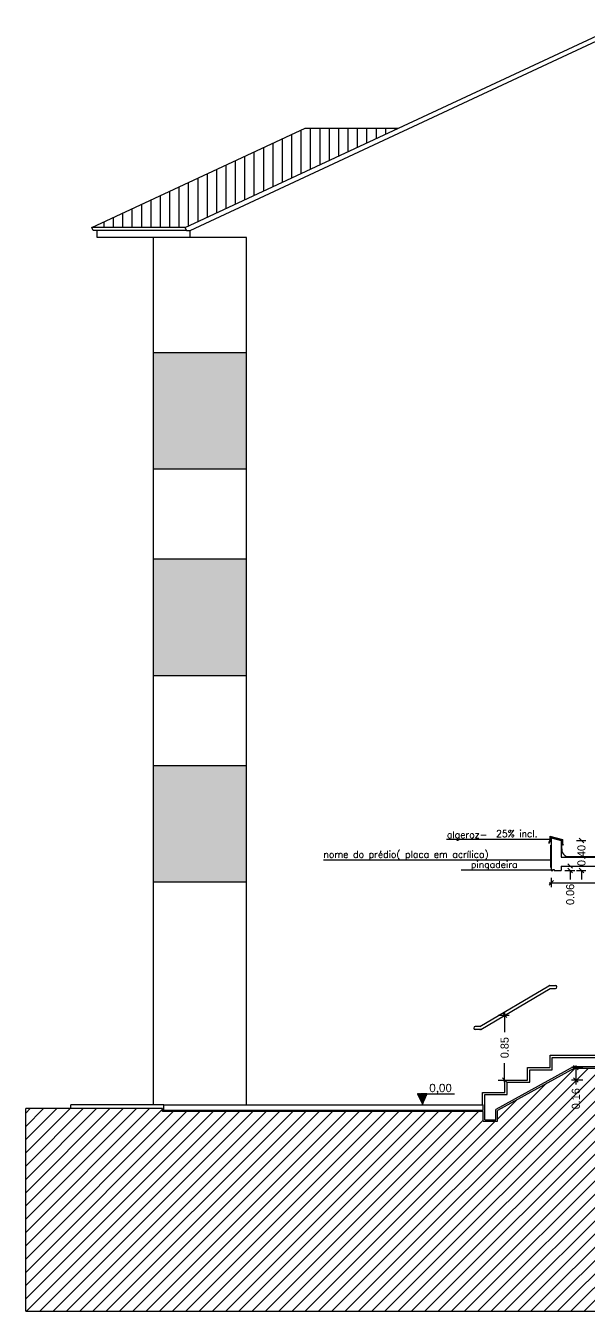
# Model space of a CAD drawing. Extents: x -18 to 75.6, y 22.6 to 43.7.
# Drawn here: x -18.04 to -10.55, y 23.31 to 40.43 of the extents above; entities that cross this region are included whole.
import ezdxf
from ezdxf.enums import TextEntityAlignment as Align

# ---------------------------------------------------------------- set-up
doc = ezdxf.new("R2010")
doc.units = 0
doc.header["$LTSCALE"] = 2
doc.layers.get('0').update_dxf_attribs({"linetype": 'CONTINUOUS'})
doc.layers.get('DEFPOINTS').update_dxf_attribs({"linetype": 'CONTINUOUS'})
for name, color, linetype in [('CONCRETO', 5, 'CONTINUOUS'), ('COTAS', 244, 'CONTINUOUS'), ('EQUIPAMENTOS', 1, 'CONTINUOUS'), ('LAJE', 1, 'CONTINUOUS'), ('PAREDE', 7, 'CONTINUOUS'), ('PAREDES', 7, 'CONTINUOUS'), ('PISO', 30, 'CONTINUOUS'), ('TELHADO', 30, 'CONTINUOUS'), ('TERRENOEMCORTE', 244, 'CONTINUOUS'), ('TEXTO', 1, 'CONTINUOUS'), ('VISTA', 244, 'CONTINUOUS')]:
    doc.layers.add(name, color=color, linetype=linetype)
doc.styles.add('ROMANC', font='ROMANC.SHX')
doc.dimstyles.get("Standard").update_dxf_attribs({"dimtxt": 0.18, "dimasz": 0.18, "dimexe": 0.18, "dimexo": 0.0625, "dimgap": 0.09, "dimtad": 0, "dimtih": 1, "dimtoh": 1, "dimdec": 4, "dimzin": 0, "dimtxsty": 'STANDARD', "dimcen": 0.09, "dimazin": 3, "dimtfac": 1, "dimtdec": 4, "dimtofl": 0, "dimtmove": 0, "dimatfit": 3, "dimtolj": 1, "dimtzin": 0})

# ---------------------------------------------------------------- blocks, each defined once
blk = doc.blocks.new('*X47')
at = {"color": 0, "ltscale": 0.2}
for p, q in [((65.911, 23.308), (69.151, 26.548)), ((66.088, 23.308), (69.328, 26.548)), ((66.264, 23.308), (69.504, 26.548)), ((66.441, 23.308), (69.681, 26.548)), ((66.618, 23.308), (69.858, 26.548)), ((66.795, 23.308), (70.035, 26.548)), ((66.971, 23.308), (70.211, 26.548)), ((67.148, 23.308), (70.388, 26.548)), ((67.325, 23.308), (70.565, 26.548)), ((67.502, 23.308), (70.742, 26.548)), ((68.032, 23.308), (71.312, 26.588)), ((68.209, 23.308), (71.489, 26.588)), ((68.386, 23.308), (71.666, 26.588)), ((68.562, 23.308), (71.842, 26.588)), ((68.739, 23.308), (72.019, 26.588)), ((68.916, 23.308), (72.196, 26.588)), ((69.093, 23.308), (72.373, 26.588)), ((69.269, 23.308), (72.549, 26.588)), ((69.446, 23.308), (72.726, 26.588)), ((69.623, 23.308), (72.903, 26.588)), ((71.053, 26.505), (71.135, 26.588)), ((73.689, 23.308), (76.969, 26.588)), ((73.866, 23.308), (77.146, 26.588)), ((74.042, 23.308), (77.322, 26.588)), ((74.219, 23.308), (77.499, 26.588)), ((74.396, 23.308), (77.676, 26.588)), ((74.573, 23.308), (77.853, 26.588)), ((74.75, 23.308), (78.03, 26.588)), ((74.926, 23.308), (78.206, 26.588)), ((76.533, 26.505), (76.615, 26.588)), ((76.533, 26.329), (76.792, 26.588)), ((67.678, 23.308), (70.813, 26.442)), ((67.855, 23.308), (70.945, 26.398)), ((69.8, 23.308), (72.963, 26.471)), ((75.103, 23.308), (78.293, 26.498)), ((65.734, 23.308), (68.771, 26.345)), ((69.977, 23.308), (72.963, 26.294)), ((75.28, 23.308), (78.293, 26.321)), ((68.115, 25.866), (68.378, 26.129)), ((70.153, 23.308), (73.033, 26.188)), ((70.33, 23.308), (73.21, 26.188)), ((70.507, 23.308), (73.387, 26.188)), ((70.684, 23.308), (73.564, 26.188)), ((70.86, 23.308), (73.74, 26.188)), ((71.037, 23.308), (73.917, 26.188)), ((71.214, 23.308), (74.094, 26.188)), ((71.391, 23.308), (74.271, 26.188)), ((71.568, 23.308), (74.448, 26.188)), ((71.744, 23.308), (74.624, 26.188)), ((71.921, 23.308), (74.801, 26.188)), ((72.098, 23.308), (74.978, 26.188)), ((72.275, 23.308), (75.155, 26.188)), ((72.451, 23.308), (75.331, 26.188)), ((72.628, 23.308), (75.508, 26.188)), ((72.805, 23.308), (75.685, 26.188)), ((72.982, 23.308), (75.862, 26.188)), ((73.159, 23.308), (76.039, 26.188)), ((73.335, 23.308), (76.215, 26.188)), ((73.512, 23.308), (76.392, 26.188)), ((75.457, 23.308), (78.293, 26.144)), ((61.833, 24.357), (63.484, 26.008)), ((61.833, 24.533), (63.307, 26.008)), ((61.833, 24.71), (63.131, 26.008)), ((61.833, 24.887), (62.954, 26.008)), ((61.833, 25.064), (62.777, 26.008)), ((61.833, 25.24), (62.6, 26.008)), ((61.833, 25.417), (62.424, 26.008)), ((61.833, 25.594), (62.247, 26.008)), ((61.833, 25.771), (62.07, 26.008)), ((61.833, 25.948), (61.893, 26.008)), ((61.833, 24.18), (63.653, 26)), ((61.833, 23.473), (64.328, 25.968)), ((61.833, 23.649), (64.151, 25.968)), ((61.833, 23.826), (63.975, 25.968)), ((61.833, 24.003), (63.798, 25.968)), ((61.845, 23.308), (64.505, 25.968)), ((62.022, 23.308), (64.682, 25.968)), ((62.198, 23.308), (64.858, 25.968)), ((62.375, 23.308), (65.035, 25.968)), ((62.552, 23.308), (65.212, 25.968)), ((62.729, 23.308), (65.389, 25.968)), ((62.906, 23.308), (65.566, 25.968)), ((63.082, 23.308), (65.742, 25.968)), ((63.259, 23.308), (65.919, 25.968)), ((63.436, 23.308), (66.096, 25.968)), ((63.613, 23.308), (66.273, 25.968)), ((63.789, 23.308), (66.449, 25.968)), ((63.966, 23.308), (66.626, 25.968)), ((64.143, 23.308), (66.803, 25.968)), ((64.32, 23.308), (66.98, 25.968)), ((64.497, 23.308), (67.157, 25.968)), ((64.673, 23.308), (67.333, 25.968)), ((64.85, 23.308), (67.51, 25.968)), ((65.027, 23.308), (67.687, 25.968)), ((65.204, 23.308), (67.864, 25.968)), ((75.633, 23.308), (78.293, 25.967)), ((75.987, 23.308), (78.647, 25.968)), ((76.164, 23.308), (78.824, 25.968)), ((76.341, 23.308), (79.001, 25.968)), ((76.517, 23.308), (79.177, 25.968)), ((76.694, 23.308), (79.354, 25.968)), ((76.871, 23.308), (79.531, 25.968)), ((77.048, 23.308), (79.748, 26.008)), ((77.224, 23.308), (79.924, 26.008)), ((77.401, 23.308), (80.101, 26.008)), ((79.563, 26), (79.571, 26.008)), ((80.108, 25.838), (80.278, 26.008)), ((80.285, 25.838), (80.455, 26.008)), ((80.462, 25.838), (80.632, 26.008)), ((80.638, 25.838), (80.808, 26.008)), ((80.815, 25.838), (80.985, 26.008)), ((80.992, 25.838), (81.153, 25.999)), ((82.013, 25.975), (82.046, 26.008)), ((82.033, 25.818), (82.223, 26.008)), ((82.033, 25.641), (82.399, 26.008)), ((82.033, 25.465), (82.576, 26.008)), ((82.033, 25.288), (82.753, 26.008)), ((82.033, 25.111), (82.813, 25.891)), ((65.38, 23.308), (67.925, 25.853)), ((65.557, 23.308), (68.087, 25.838)), ((75.81, 23.308), (78.34, 25.838)), ((82.033, 24.934), (82.813, 25.714)), ((77.578, 23.308), (79.933, 25.663)), ((82.033, 24.758), (82.813, 25.538)), ((77.755, 23.308), (79.933, 25.486)), ((82.033, 24.581), (82.813, 25.361)), ((77.932, 23.308), (79.933, 25.309)), ((82.033, 24.404), (82.813, 25.184)), ((78.108, 23.308), (79.933, 25.132)), ((82.033, 24.227), (82.813, 25.007)), ((78.285, 23.308), (79.933, 24.956)), ((82.033, 24.05), (82.813, 24.83)), ((78.462, 23.308), (79.933, 24.779)), ((78.639, 23.308), (79.933, 24.602)), ((82.033, 23.874), (82.813, 24.654)), ((78.815, 23.308), (79.933, 24.425)), ((81.644, 23.308), (82.813, 24.477)), ((78.992, 23.308), (79.933, 24.249)), ((81.821, 23.308), (82.813, 24.3)), ((79.169, 23.308), (79.933, 24.072)), ((81.997, 23.308), (82.813, 24.123)), ((79.346, 23.308), (79.933, 23.895)), ((79.523, 23.308), (80.053, 23.838)), ((79.699, 23.308), (80.229, 23.838)), ((79.876, 23.308), (80.406, 23.838)), ((80.053, 23.308), (80.583, 23.838)), ((80.23, 23.308), (80.76, 23.838)), ((80.406, 23.308), (80.936, 23.838)), ((80.583, 23.308), (81.113, 23.838)), ((80.76, 23.308), (81.29, 23.838)), ((80.937, 23.308), (81.467, 23.838)), ((81.114, 23.308), (81.644, 23.838)), ((81.29, 23.308), (81.82, 23.838)), ((81.467, 23.308), (81.997, 23.838)), ((82.174, 23.308), (82.813, 23.947)), ((82.351, 23.308), (82.813, 23.77)), ((82.528, 23.308), (82.813, 23.593)), ((82.705, 23.308), (82.813, 23.416))]:
    blk.add_line(p, q, dxfattribs=at)
blk = doc.blocks.new('_OBLIQUE')
at = {"color": 0, "linetype": 'BYBLOCK'}
blk.add_line((-0.5, -0.5), (0.5, 0.5), dxfattribs=at)
blk = doc.blocks.new('*D172')
at = {"color": 244, "linetype": 'BYBLOCK', "ltscale": 0.2}
for p, q in [((68.125, 27.251), (68.272, 27.251)), ((68.212, 27.281), (68.212, 27.026)), ((68.212, 26.358), (68.212, 26.612)), ((68.125, 26.388), (68.272, 26.388))]:
    blk.add_line(p, q, dxfattribs=at)
at = {"layer": 'DEFPOINTS', "color": 0, "linetype": 'BYBLOCK', "ltscale": 0.2}
for p in [(67.285, 27.251), (68.212, 27.251), (67.285, 26.388)]:
    blk.add_point(p, dxfattribs=at)
at = {"color": 244, "linetype": 'BYBLOCK', "ltscale": 0.2, "xscale": 0.06, "yscale": 0.06, "zscale": 0.06}
for p, rotation in [((68.212, 27.251), 90), ((68.212, 26.388), 270)]:
    blk.add_blockref('_OBLIQUE', p, dxfattribs=dict(at, rotation=rotation))
at = {"color": 30, "linetype": 'BYBLOCK', "ltscale": 0.2, "insert": (68.212, 26.819), "char_height": 0.108, "attachment_point": 5, "rotation": 90}
blk.add_mtext('\\A1;{0.85}', dxfattribs=at)
blk = doc.blocks.new('*X3')
at = {"color": 0}
for p, q in [((191.8346, 96.81), (191.8357, 96.8112)), ((191.8352, 96.8088), (191.8375, 96.8112)), ((191.8357, 96.8076), (191.8392, 96.8112)), ((191.8363, 96.8064), (191.841, 96.8112)), ((191.8369, 96.8052), (191.8428, 96.8112)), ((191.8374, 96.804), (191.8445, 96.8112)), ((191.838, 96.8028), (191.8463, 96.8112)), ((191.8386, 96.8016), (191.8481, 96.8112)), ((191.8391, 96.8004), (191.8498, 96.8112)), ((191.8397, 96.7992), (191.8516, 96.8112)), ((191.8403, 96.798), (191.8534, 96.8112)), ((191.8408, 96.7968), (191.8551, 96.8112)), ((191.8414, 96.7956), (191.8569, 96.8112)), ((191.842, 96.7944), (191.8587, 96.8112)), ((191.8425, 96.7932), (191.8605, 96.8112)), ((191.8431, 96.792), (191.8622, 96.8112)), ((191.8436, 96.7908), (191.864, 96.8112)), ((191.8442, 96.7896), (191.8658, 96.8112)), ((191.8448, 96.7884), (191.8675, 96.8112)), ((191.8453, 96.7872), (191.8693, 96.8112)), ((191.8459, 96.786), (191.8711, 96.8112)), ((191.8465, 96.7848), (191.8728, 96.8112)), ((191.847, 96.7836), (191.8746, 96.8112)), ((191.8476, 96.7824), (191.8764, 96.8112)), ((191.8482, 96.7812), (191.8781, 96.8112)), ((191.8487, 96.78), (191.8799, 96.8112)), ((191.8493, 96.7788), (191.8817, 96.8112)), ((191.8499, 96.7776), (191.8834, 96.8112)), ((191.8504, 96.7764), (191.8852, 96.8112)), ((191.851, 96.7752), (191.887, 96.8112)), ((191.8516, 96.774), (191.8887, 96.8112)), ((191.8521, 96.7728), (191.8905, 96.8112)), ((191.8527, 96.7716), (191.8923, 96.8112)), ((191.8533, 96.7704), (191.894, 96.8112)), ((191.8538, 96.7692), (191.8958, 96.8112)), ((191.8544, 96.768), (191.8976, 96.8112)), ((191.855, 96.7668), (191.8972, 96.809)), ((191.8555, 96.7656), (191.8957, 96.8057)), ((191.8561, 96.7644), (191.8942, 96.8025)), ((191.8567, 96.7632), (191.8927, 96.7992)), ((191.8572, 96.762), (191.8913, 96.796)), ((191.8578, 96.7608), (191.8898, 96.7928)), ((191.8584, 96.7596), (191.8883, 96.7895)), ((191.8589, 96.7584), (191.8868, 96.7863)), ((191.8595, 96.7572), (191.8853, 96.783)), ((191.8601, 96.756), (191.8839, 96.7798)), ((191.8606, 96.7548), (191.8824, 96.7765)), ((191.8612, 96.7536), (191.8809, 96.7733)), ((191.8618, 96.7524), (191.8794, 96.77)), ((191.8623, 96.7512), (191.8779, 96.7668)), ((191.8629, 96.75), (191.8765, 96.7635)), ((191.8635, 96.7488), (191.875, 96.7603)), ((191.864, 96.7476), (191.8735, 96.757)), ((191.8646, 96.7464), (191.872, 96.7538)), ((191.8652, 96.7452), (191.8705, 96.7505)), ((191.8657, 96.744), (191.8691, 96.7473)), ((191.8663, 96.7428), (191.8676, 96.744))]:
    blk.add_line(p, q, dxfattribs=at)
blk = doc.blocks.new('*D151')
at = {"color": 244, "linetype": 'BYBLOCK', "ltscale": 0.2}
for p, q in [((69.251, 26.553), (69.1, 26.553)), ((69.16, 26.583), (69.16, 26.388)), ((69.251, 26.388), (69.1, 26.388)), ((69.16, 26.388), (69.16, 26.328))]:
    blk.add_line(p, q, dxfattribs=at)
at = {"layer": 'DEFPOINTS', "color": 0, "linetype": 'BYBLOCK', "ltscale": 0.2}
for p in [(70.091, 26.553), (69.16, 26.388), (70.091, 26.388)]:
    blk.add_point(p, dxfattribs=at)
at = {"color": 244, "linetype": 'BYBLOCK', "ltscale": 0.2, "xscale": 0.06, "yscale": 0.06, "zscale": 0.06}
for p, rotation in [((69.16, 26.553), 90), ((69.16, 26.388), 270)]:
    blk.add_blockref('_OBLIQUE', p, dxfattribs=dict(at, rotation=rotation))
at = {"color": 30, "linetype": 'BYBLOCK', "ltscale": 0.2, "insert": (69.16, 26.139), "char_height": 0.108, "attachment_point": 5, "rotation": 90}
blk.add_mtext('\\A1;0.16', dxfattribs=at)
blk = doc.blocks.new('*D171')
at = {"color": 244, "linetype": 'BYBLOCK', "ltscale": 0.2}
for p, q in [((68.803, 29.015), (69.635, 29.015)), ((68.833, 29.081), (68.833, 28.955)), ((70.863, 29.015), (70.031, 29.015)), ((70.833, 28.826), (70.833, 28.955))]:
    blk.add_line(p, q, dxfattribs=at)
at = {"layer": 'DEFPOINTS', "color": 0, "linetype": 'BYBLOCK', "ltscale": 0.2}
for p in [(68.833, 29.921), (70.833, 29.666), (68.833, 29.015)]:
    blk.add_point(p, dxfattribs=at)
at = {"color": 244, "linetype": 'BYBLOCK', "ltscale": 0.2, "xscale": 0.06, "yscale": 0.06, "zscale": 0.06, "rotation": 180}
blk.add_blockref('_OBLIQUE', (68.833, 29.015), dxfattribs=at)
at = {"color": 244, "linetype": 'BYBLOCK', "ltscale": 0.2, "xscale": 0.06, "yscale": 0.06, "zscale": 0.06}
blk.add_blockref('_OBLIQUE', (70.833, 29.015), dxfattribs=at)
at = {"color": 30, "linetype": 'BYBLOCK', "ltscale": 0.2, "insert": (69.833, 29.015), "char_height": 0.108, "attachment_point": 5}
blk.add_mtext('\\A1;2.00', dxfattribs=at)
blk = doc.blocks.new('*D136')
at = {"color": 244, "linetype": 'BYBLOCK', "ltscale": 0.2}
for p, q in [((69.014, 29.238), (69.145, 29.238)), ((69.014, 29.178), (69.145, 29.178)), ((69.085, 29.238), (69.085, 29.238)), ((69.085, 29.178), (69.085, 29.058))]:
    blk.add_line(p, q, dxfattribs=at)
at = {"layer": 'DEFPOINTS', "color": 0, "linetype": 'BYBLOCK', "ltscale": 0.2}
for p in [(68.174, 29.238), (68.174, 29.178), (69.085, 29.178)]:
    blk.add_point(p, dxfattribs=at)
at = {"color": 244, "linetype": 'BYBLOCK', "ltscale": 0.2, "xscale": 0.06, "yscale": 0.06, "zscale": 0.06}
for p, rotation in [((69.085, 29.238), 270), ((69.085, 29.178), 90)]:
    blk.add_blockref('_OBLIQUE', p, dxfattribs=dict(at, rotation=rotation))
at = {"color": 30, "linetype": 'BYBLOCK', "ltscale": 0.2, "insert": (69.085, 28.86), "char_height": 0.108, "attachment_point": 5, "rotation": 90}
blk.add_mtext('\\A1;0.06', dxfattribs=at)
blk = doc.blocks.new('*D135')
at = {"color": 244, "linetype": 'BYBLOCK', "ltscale": 0.2}
for p, q in [((69.17, 29.578), (69.295, 29.578)), ((69.235, 29.578), (69.235, 29.578)), ((69.17, 29.178), (69.295, 29.178)), ((69.235, 29.178), (69.235, 29.058))]:
    blk.add_line(p, q, dxfattribs=at)
at = {"layer": 'DEFPOINTS', "color": 0, "linetype": 'BYBLOCK', "ltscale": 0.2}
for p in [(68.33, 29.578), (68.33, 29.178), (69.235, 29.178)]:
    blk.add_point(p, dxfattribs=at)
at = {"color": 244, "linetype": 'BYBLOCK', "ltscale": 0.2, "xscale": 0.06, "yscale": 0.06, "zscale": 0.06}
for p, rotation in [((69.235, 29.578), 270), ((69.235, 29.178), 90)]:
    blk.add_blockref('_OBLIQUE', p, dxfattribs=dict(at, rotation=rotation))
at = {"color": 30, "linetype": 'BYBLOCK', "ltscale": 0.2, "insert": (69.235, 29.378), "char_height": 0.108, "attachment_point": 5, "rotation": 90}
blk.add_mtext('\\A1;0.40', dxfattribs=at)
blk = doc.blocks.new('*X177')
at = {"color": 0, "ltscale": 0.2}
for p, q in [((-14.375, 38.463), (-14.375, 39.041)), ((-14.25, 38.521), (-14.25, 39.064)), ((-14.125, 38.579), (-14.125, 39.064)), ((-14, 38.638), (-14, 39.064)), ((-13.875, 38.696), (-13.875, 39.064)), ((-13.75, 38.754), (-13.75, 39.064)), ((-13.625, 38.813), (-13.625, 39.064)), ((-13.5, 38.871), (-13.5, 39.064)), ((-13.375, 38.929), (-13.375, 39.064)), ((-13.25, 38.987), (-13.25, 39.064)), ((-13.125, 39.046), (-13.125, 39.064)), ((-14.625, 38.346), (-14.625, 38.924)), ((-14.5, 38.404), (-14.5, 38.983)), ((-15, 38.171), (-15, 38.75)), ((-14.875, 38.23), (-14.875, 38.808)), ((-14.75, 38.288), (-14.75, 38.866)), ((-15.375, 37.996), (-15.375, 38.575)), ((-15.25, 38.055), (-15.25, 38.633)), ((-15.125, 38.113), (-15.125, 38.691)), ((-15.75, 37.822), (-15.75, 38.4)), ((-15.625, 37.88), (-15.625, 38.458)), ((-15.5, 37.938), (-15.5, 38.516)), ((-16.125, 37.742), (-16.125, 38.225)), ((-16, 37.742), (-16, 38.283)), ((-15.875, 37.763), (-15.875, 38.342)), ((-16.5, 37.742), (-16.5, 38.05)), ((-16.375, 37.742), (-16.375, 38.108)), ((-16.25, 37.742), (-16.25, 38.167)), ((-16.875, 37.742), (-16.875, 37.875)), ((-16.75, 37.742), (-16.75, 37.934)), ((-16.625, 37.742), (-16.625, 37.992)), ((-17.125, 37.742), (-17.125, 37.759)), ((-17, 37.742), (-17, 37.817))]:
    blk.add_line(p, q, dxfattribs=at)

msp = doc.modelspace()

# ---------------------------------------------------------------- linework, layer by layer
at = {"layer": 'CONCRETO', "color": 5, "linetype": 'CONTINUOUS', "ltscale": 0.3}
for p, q in [((-11.045, 29.612), (-10.915, 29.578)), ((-11.045, 29.612), (-11.045, 29.178)), ((-10.915, 29.578), (-10.915, 29.358)), ((-10.915, 29.358), (-9.045, 29.358)), ((-11.045, 29.178), (-11.025, 29.178)), ((-11.005, 29.178), (-10.915, 29.178)), ((-10.915, 29.238), (-9.045, 29.238)), ((-10.915, 29.238), (-10.915, 29.178))]:
    msp.add_line(p, q, dxfattribs=at)
at = {"layer": 'CONCRETO', "linetype": 'CONTINUOUS', "ltscale": 0.3}
for p, q in [((-11.025, 29.193), (-11.005, 29.193)), ((-11.025, 29.178), (-11.025, 29.193)), ((-11.005, 29.193), (-11.005, 29.178))]:
    msp.add_line(p, q, dxfattribs=at)
at = {"layer": 'CONCRETO', "color": 5, "ltscale": 0.2}
for p, q in [((-10.743, 26.568), (-11.782, 25.996)), ((-11.032, 26.688), (-9.045, 26.688)), ((-11.032, 26.523), (-11.032, 26.688)), ((-10.743, 26.568), (-9.045, 26.568)), ((-11.332, 26.523), (-11.032, 26.523)), ((-11.332, 26.358), (-11.332, 26.523)), ((-11.632, 26.358), (-11.332, 26.358)), ((-11.632, 26.193), (-11.632, 26.358)), ((-11.932, 26.193), (-11.632, 26.193)), ((-11.932, 25.858), (-11.932, 26.193)), ((-11.932, 25.858), (-11.782, 25.858)), ((-11.782, 25.858), (-11.782, 25.996))]:
    msp.add_line(p, q, dxfattribs=at)
at = {"layer": 'COTAS', "color": 30, "ltscale": 0.2}
msp.add_line((-14.325, 39.064), (-13.085, 39.064), dxfattribs=at)
at = {"layer": 'COTAS', "color": 244, "linetype": 'CONTINUOUS', "ltscale": 0.3}
for p, q in [((-12.246, 29.186), (-11.381, 29.186)), ((-11.381, 29.186), (-11.023, 29.186))]:
    msp.add_line(p, q, dxfattribs=at)
at = {"layer": 'COTAS', "color": 244, "ltscale": 0.2}
for p, q in [((-12.826, 26.206), (-12.761, 26.068)), ((-12.826, 26.206), (-12.332, 26.206)), ((-12.761, 26.068), (-12.698, 26.207))]:
    msp.add_line(p, q, dxfattribs=at)
at = {"layer": 'DEFPOINTS', "color": 0, "linetype": 'BYBLOCK', "ltscale": 0.3}
for p in [(-10.915, 29.578), (-13.089, 29.178), (-10.915, 29.238), (-10.915, 29.178), (-10.915, 29.178)]:
    msp.add_point(p, dxfattribs=at)
at = {"layer": 'EQUIPAMENTOS', "color": 30, "ltscale": 0.2}
msp.add_line((-10.843, 29.367), (-9.132, 29.367), dxfattribs=at)
at = {"layer": 'EQUIPAMENTOS', "color": 30, "linetype": 'CONTINUOUS', "ltscale": 0.2}
for p, q in [((-11.996, 27.1), (-11.078, 27.644)), ((-11.985, 27.06), (-11.062, 27.607))]:
    msp.add_line(p, q, dxfattribs=at)
at = {"layer": 'EQUIPAMENTOS', "color": 30, "linetype": 'CONTINUOUS', "ltscale": 0.3}
for p, q in [((-11.068, 27.647), (-10.991, 27.647)), ((-11.062, 27.607), (-10.991, 27.607)), ((-10.971, 27.627), (-10.971, 27.627)), ((-12.077, 27.08), (-12.077, 27.08)), ((-11.996, 27.1), (-12.057, 27.1)), ((-11.985, 27.06), (-12.057, 27.06))]:
    msp.add_line(p, q, dxfattribs=at)
for centre, start, end in [((-11.068, 27.627), 90, 120.6431), ((-10.991, 27.627), 0, 90), ((-10.991, 27.627), 270, 0), ((-12.057, 27.08), 90, 180), ((-12.057, 27.08), 180, 270), ((-11.997, 27.08), 270, 298.8987)]:
    msp.add_arc(centre, 0.02, start, end, dxfattribs=at)
at = {"layer": 'LAJE', "color": 30, "linetype": 'CONTINUOUS', "ltscale": 0.3}
for p, q in [((-11.065, 29.638), (-10.895, 29.593)), ((-11.065, 29.638), (-11.065, 29.582)), ((-11.055, 29.625), (-10.905, 29.585)), ((-11.055, 29.625), (-11.055, 29.58)), ((-10.915, 29.578), (-10.905, 29.438)), ((-10.905, 29.585), (-10.905, 29.535)), ((-10.895, 29.593), (-10.895, 29.538))]:
    msp.add_line(p, q, dxfattribs=at)
msp.add_arc((-10.796, 29.47), 0.114, 196.7025, 245.514, dxfattribs=at)
at = {"layer": 'PAREDE', "color": 30, "ltscale": 0.2}
msp.add_line((-16.345, 26.058), (-16.345, 37.608), dxfattribs=at)
at = {"layer": 'PAREDE', "color": 244, "ltscale": 0.2}
msp.add_line((-15.105, 26.058), (-15.105, 37.608), dxfattribs=at)
at = {"layer": 'PAREDE', "color": 253, "ltscale": 0.2}
for points in [[(-16.345, 36.078), (-15.105, 36.078), (-16.345, 34.528), (-15.105, 34.528)], [(-16.345, 33.328), (-15.105, 33.328), (-16.345, 31.778), (-15.105, 31.778)], [(-16.345, 30.578), (-15.105, 30.578), (-16.345, 29.028), (-15.105, 29.028)]]:
    msp.add_solid(points, dxfattribs=at)
at = {"layer": 'PAREDES', "color": 30, "linetype": 'CONTINUOUS', "ltscale": 0.3}
msp.add_line((-17.162, 37.742), (-14.325, 39.064), dxfattribs=at)
at = {"layer": 'PAREDES', "color": 30, "ltscale": 0.2}
for p, q in [((-15.922, 37.742), (-17.162, 37.742)), ((-17.145, 37.705), (-17.162, 37.742)), ((-15.905, 37.705), (-17.145, 37.705)), ((-15.345, 37.608), (-17.095, 37.608))]:
    msp.add_line(p, q, dxfattribs=at)
at = {"layer": 'PAREDES', "color": 30, "linetype": 'CONTINUOUS', "ltscale": 0.2}
msp.add_line((-17.095, 37.608), (-17.095, 37.705), dxfattribs=at)
at = {"layer": 'PISO', "color": 255, "ltscale": 0.2}
for p, q in [((-16.345, 36.078), (-15.105, 36.078)), ((-16.345, 34.528), (-15.105, 34.528)), ((-16.345, 33.328), (-15.105, 33.328)), ((-16.345, 31.778), (-15.105, 31.778)), ((-16.345, 30.578), (-15.105, 30.578)), ((-16.345, 29.028), (-15.105, 29.028))]:
    msp.add_line(p, q, dxfattribs=at)
at = {"layer": 'PISO', "color": 30, "linetype": 'CONTINUOUS', "ltscale": 0.3}
for p, q in [((-11.065, 29.582), (-11.081, 29.548)), ((-11.081, 29.548), (-11.072, 29.544)), ((-11.055, 29.58), (-11.072, 29.544)), ((-10.905, 29.535), (-10.893, 29.515)), ((-10.895, 29.538), (-10.885, 29.52)), ((-10.885, 29.52), (-10.893, 29.515))]:
    msp.add_line(p, q, dxfattribs=at)
at = {"layer": 'PISO', "color": 30, "ltscale": 0.2}
for p, q in [((-11.062, 26.718), (-9.075, 26.718)), ((-11.062, 26.553), (-11.062, 26.718)), ((-11.362, 26.388), (-11.362, 26.553)), ((-11.362, 26.553), (-11.062, 26.553)), ((-11.662, 26.223), (-11.662, 26.388)), ((-11.662, 26.388), (-11.362, 26.388)), ((-11.962, 26.058), (-11.962, 26.223)), ((-11.962, 26.223), (-11.662, 26.223)), ((-16.205, 26.058), (-17.445, 26.058)), ((-17.445, 26.008), (-17.445, 26.058)), ((-16.205, 25.988), (-16.225, 25.988))]:
    msp.add_line(p, q, dxfattribs=at)
at = {"layer": 'PISO', "color": 244, "ltscale": 0.2}
for p, q in [((-16.205, 26.058), (-11.952, 26.058)), ((-16.205, 25.988), (-16.205, 26.058)), ((-11.952, 25.988), (-11.952, 26.058)), ((-16.205, 25.988), (-11.952, 25.988))]:
    msp.add_line(p, q, dxfattribs=at)
at = {"layer": 'TELHADO', "color": 244, "linetype": 'CONTINUOUS', "ltscale": 0.3}
for p, q in [((-15.922, 37.742), (-10.155, 40.431)), ((-15.855, 37.705), (-10.139, 40.371))]:
    msp.add_line(p, q, dxfattribs=at)
at = {"layer": 'TELHADO', "color": 244, "ltscale": 0.2}
for p, q in [((-15.905, 37.705), (-15.922, 37.742)), ((-15.905, 37.705), (-15.855, 37.705)), ((-15.105, 37.608), (-15.855, 37.608))]:
    msp.add_line(p, q, dxfattribs=at)
at = {"layer": 'TELHADO', "color": 244, "linetype": 'CONTINUOUS', "ltscale": 0.2}
msp.add_line((-15.855, 37.608), (-15.855, 37.705), dxfattribs=at)
at = {"layer": 'TERRENOEMCORTE', "color": 244, "ltscale": 0.2}
for p, q in [((-10.738, 26.548), (-11.762, 25.984)), ((-10.738, 26.548), (-9.065, 26.548)), ((-16.225, 25.968), (-16.225, 26.008)), ((-11.952, 25.968), (-16.225, 25.968)), ((-11.952, 25.838), (-11.952, 25.968)), ((-11.762, 25.838), (-11.762, 25.984)), ((-11.952, 25.838), (-11.762, 25.838))]:
    msp.add_line(p, q, dxfattribs=at)
at = {"layer": 'TERRENOEMCORTE', "color": 244, "linetype": 'CONTINUOUS', "ltscale": 0.2}
for p in [(-18.045, 23.308), (-16.225, 26.008)]:
    msp.add_line(p, (-18.045, 26.008), dxfattribs=at)
at = {"layer": 'TERRENOEMCORTE', "color": 244, "linetype": 'CONTINUOUS', "ltscale": 0.3}
msp.add_line((-18.045, 23.308), (2.935, 23.308), dxfattribs=at)
at = {"layer": 'TEXTO', "color": 244, "linetype": 'CONTINUOUS', "ltscale": 0.3}
for p, q in [((-12.442, 29.596), (-11.057, 29.596)), ((-11.049, 29.316), (-14.08, 29.316))]:
    msp.add_line(p, q, dxfattribs=at)
at = {"layer": 'VISTA', "linetype": 'CONTINUOUS', "ltscale": 0.3}
msp.add_lwpolyline([(-11.049, 29.217), (-11.049, 29.517), (-11.052, 29.517), (-11.052, 29.217)], close=True, dxfattribs=at)

# ---------------------------------------------------------------- block references
at = {"layer": 'COTAS', "color": 244, "ltscale": 0.2, "xscale": 2, "yscale": 2, "zscale": 2}
msp.add_blockref('*X3', (-396.494, -167.416), dxfattribs=at)
at = {"layer": 'TELHADO', "color": 30, "ltscale": 0.2}
msp.add_blockref('*X177', (0, 0), dxfattribs=at)
at = {"layer": 'TERRENOEMCORTE', "color": 30, "ltscale": 0.2}
msp.add_blockref('*X47', (-79.878, 0), dxfattribs=at)

# ---------------------------------------------------------------- texts
at = {"layer": 'COTAS', "color": 244, "ltscale": 0.2, "style": 'ROMANC'}
msp.add_text('0,00', height=0.1, dxfattribs=at).set_placement((-12.669, 26.232))
at = {"layer": 'TEXTO', "color": 30, "ltscale": 0.3, "style": 'ROMANC'}
for s, p in [('algeroz- ', (-12.435, 29.61)), ('25% incl.', (-11.78, 29.624)), ('nome do prédio( placa em acrílico)', (-14.079, 29.349))]:
    msp.add_text(s, height=0.09, dxfattribs=at).set_placement(p)
at = {"layer": 'TEXTO', "color": 30, "linetype": 'CONTINUOUS', "ltscale": 0.25, "style": 'ROMANC'}
msp.add_text('pingadeira', height=0.09, dxfattribs=at).set_placement((-11.805, 29.246), align=Align.MIDDLE)

# ---------------------------------------------------------------- dimensions: what is measured, and where the dimension line sits
at = {"layer": 'COTAS', "color": 30, "ltscale": 0.2}
dim = msp.add_linear_dim(base=(-11.045, 29.015), p1=(-9.045, 29.666), p2=(-11.045, 29.921), dimstyle='STANDARD', override={"dimscale": 0.6, "dimasz": 0.1, "dimexe": 0.1, "dimexo": 1.4, "dimtih": 0, "dimtoh": 0, "dimdec": 2, "dimblk1": 'OBLIQUE', "dimblk2": 'OBLIQUE', "dimsah": 1, "dimdle": 0.05, "dimclrd": 244, "dimclre": 244, "dimclrt": 30}, dxfattribs=at)
dim.commit()
dim.dimension.update_dxf_attribs({"geometry": '*D171', "text_midpoint": (-10.045, 29.015), "insert": (-79.878, 0)})
at = {"layer": 'COTAS', "color": 3, "ltscale": 0.2}
for base, p1, p2, picture, middle in [((-10.643, 29.178), (-11.548, 29.578), (-11.548, 29.178), '*D135', (-10.643, 29.378)), ((-10.793, 29.178), (-11.704, 29.238), (-11.704, 29.178), '*D136', (-10.793, 28.86))]:
    dim = msp.add_linear_dim(base=base, p1=p1, p2=p2, angle=90, dimstyle='STANDARD', override={"dimscale": 0.6, "dimasz": 0.1, "dimexe": 0.1, "dimexo": 1.4, "dimtih": 0, "dimtoh": 0, "dimdec": 2, "dimblk1": 'OBLIQUE', "dimblk2": 'OBLIQUE', "dimsah": 1, "dimdle": 0.05, "dimclrd": 244, "dimclre": 244, "dimclrt": 30}, dxfattribs=at)
    dim.commit()
    dim.dimension.update_dxf_attribs({"geometry": picture, "text_midpoint": middle, "insert": (-79.878, 0)})
at = {"layer": 'COTAS', "color": 30, "ltscale": 0.2}
dim = msp.add_linear_dim(base=(-11.666, 27.251), p1=(-12.593, 26.388), p2=(-12.593, 27.251), angle=90, text='{0.85}', dimstyle='STANDARD', override={"dimscale": 0.6, "dimasz": 0.1, "dimexe": 0.1, "dimexo": 1.4, "dimtih": 0, "dimtoh": 0, "dimdec": 2, "dimblk1": 'OBLIQUE', "dimblk2": 'OBLIQUE', "dimsah": 1, "dimdle": 0.05, "dimclrd": 244, "dimclre": 244, "dimclrt": 30}, dxfattribs=at)
dim.commit()
dim.dimension.update_dxf_attribs({"geometry": '*D172', "text_midpoint": (-11.666, 26.819), "insert": (-79.878, 0)})
at = {"layer": 'COTAS', "color": 244, "ltscale": 0.2}
dim = msp.add_linear_dim(base=(-10.717846073, 26.387539739), p1=(-9.786904594, 26.552539739), p2=(-9.786904594, 26.387539739), angle=90, dimstyle='STANDARD', override={"dimscale": 0.6, "dimasz": 0.1, "dimexe": 0.1, "dimexo": 1.4, "dimtih": 0, "dimtoh": 0, "dimdec": 2, "dimblk1": 'OBLIQUE', "dimblk2": 'OBLIQUE', "dimsah": 1, "dimdle": 0.05, "dimclrd": 244, "dimclre": 244, "dimclrt": 30}, dxfattribs=at)
dim.commit()
dim.dimension.update_dxf_attribs({"geometry": '*D151', "text_midpoint": (-10.717846073, 26.138539739), "insert": (-79.87787168, 0)})

doc.saveas('drawing.dxf')
